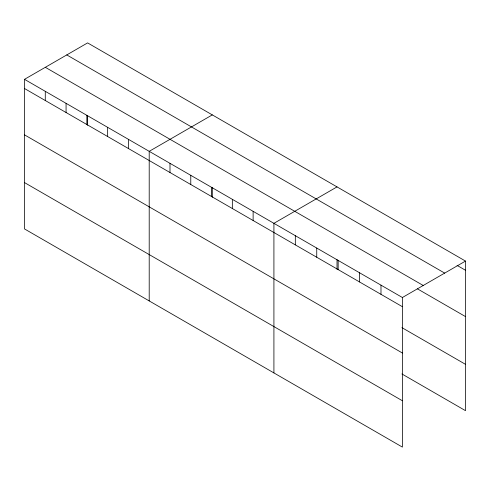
<?xml version="1.0" encoding="UTF-8"?>
<svg xmlns="http://www.w3.org/2000/svg" width="490" height="490" viewBox="0 0 490 490"><rect width="100%" height="100%" fill="white"/><g stroke="black" fill="none" stroke-linecap="round" stroke-linejoin="round"><path stroke-width="0.73" d="M24.5 79.331L402.4 297.51L402.4 447.101L24.5 228.922L24.5 79.331L87.6 42.9L465.5 261.078L465.5 410.669L401.904 373.95M212.305 114.899L149.205 151.33L149.205 300.921M337.016 186.898L273.916 223.33L273.916 372.921M402.4 297.51L465.5 261.078M457.066 265.39L465.5 270.266M66.775 54.923L444.675 273.102M45.325 67.308L423.225 285.486M417.48 288.873L465.5 316.595M24.5 88.519L402.4 306.697M401.904 327.62L465.5 364.333M24.5 134.848L402.4 353.027M24.5 182.586L402.4 400.765M380.987 285.149L380.987 294.331M359.574 272.783L359.574 281.964M338.155 260.423L338.155 269.604M337.016 259.571L337.016 269.267M316.742 248.056L316.742 257.238M295.329 235.696L295.329 244.878M253.128 211.331L253.128 220.512M232.346 199.332L232.346 208.513M212.305 187.572L212.305 197.268M211.558 187.333L211.558 196.514M190.775 175.328L190.775 184.516M169.993 163.329L169.993 172.517M128.423 139.332L128.423 148.513M107.641 127.333L107.641 136.514M87.6 115.573L87.6 125.269M86.853 115.334L86.853 124.515M66.07 103.329L66.07 112.516M45.282 91.33L45.282 100.517"/></g></svg>
